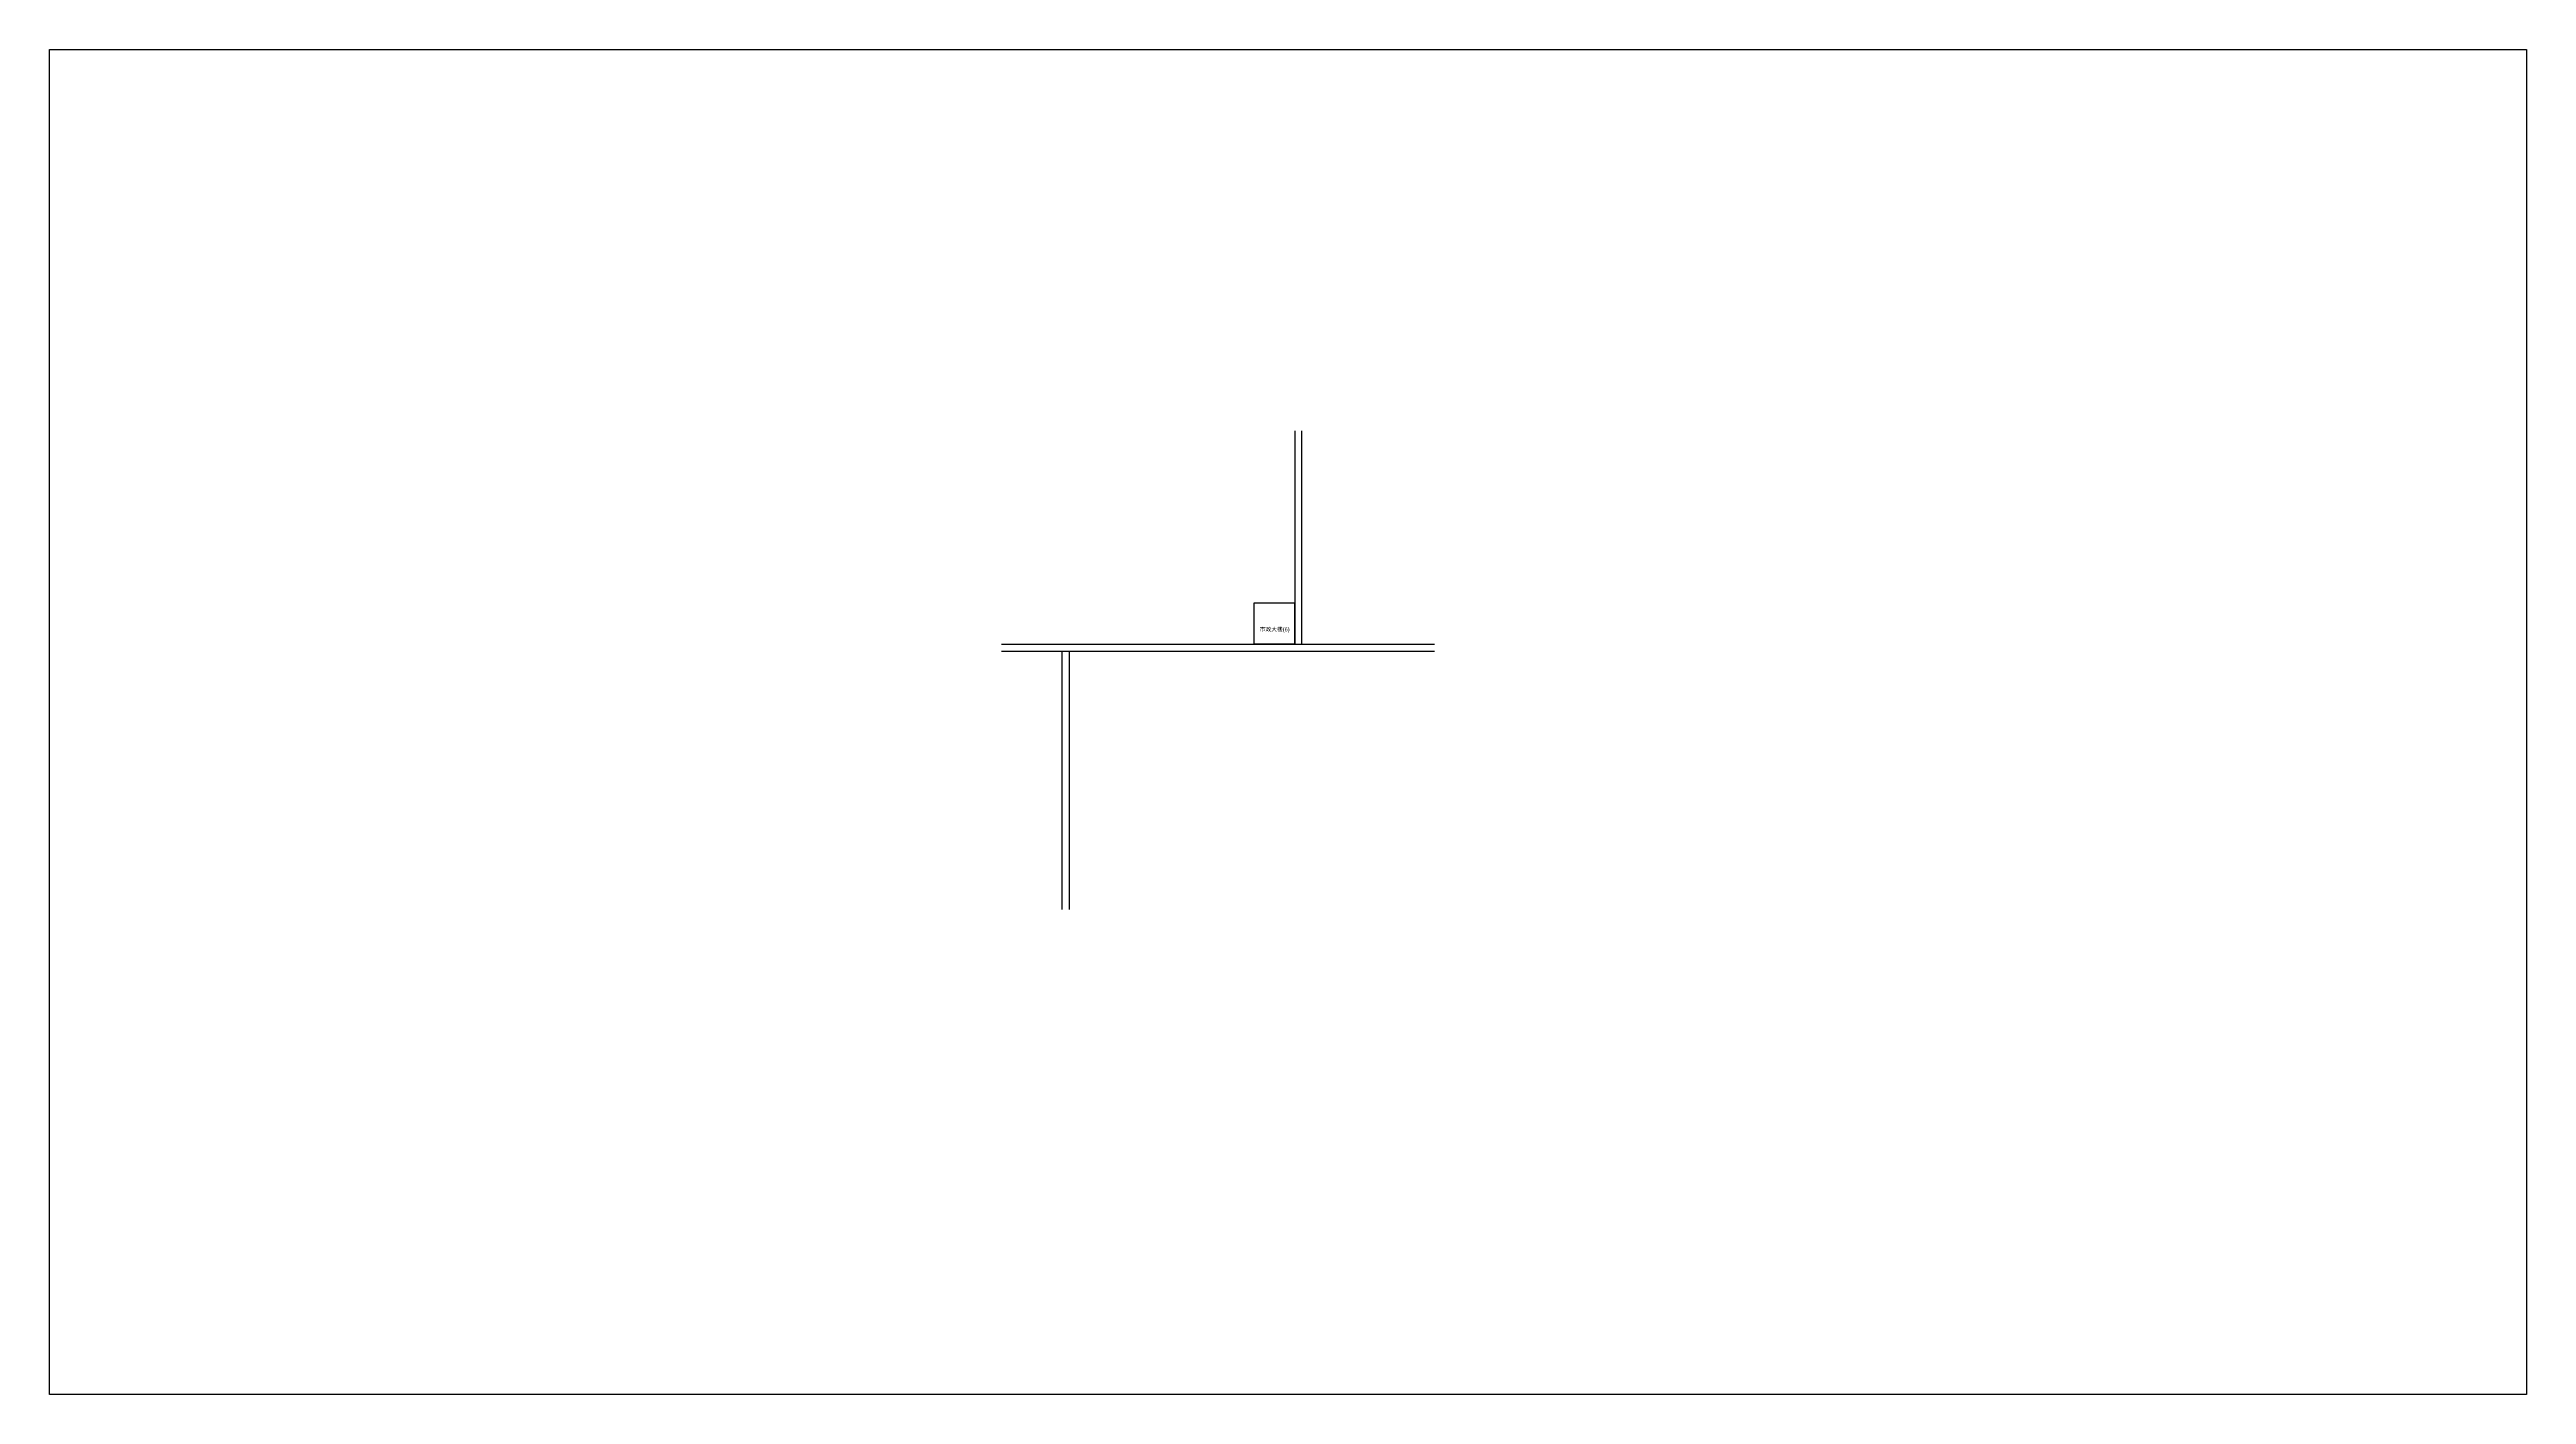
# Model space of a CAD drawing. Header units: millimetres. Extents: x -1604 to 1658, y -979 to 792.
import ezdxf

# ---------------------------------------------------------------- set-up
doc = ezdxf.new("R2010")
doc.units = ezdxf.units.MM
doc.layers.add('background', color=7, linetype='Continuous')
doc.styles.get("Standard").update_dxf_attribs({"font": 'arial.ttf'})
picture_1 = doc.add_image_def('image1.png', size_in_pixel=(2560, 1390))

msp = doc.modelspace()

# ---------------------------------------------------------------- linework, layer by layer
for p, q in [((36, 290), (36, 9)), ((45, 290), (45, 9)), ((36, 63), (-18, 63)), ((-18, 63), (-18, 9)), ((36, 9), (36, 63)), ((36, 63), (36, 9)), ((-350, 9), (220, 9)), ((-350, 0), (220, 0)), ((-270, -340), (-270, 0)), ((-261, 0), (-261, -340)), ((36, 9), (-18, 9)), ((-18, 9), (36, 9))]:
    msp.add_line(p, q)

# ---------------------------------------------------------------- texts
msp.add_text('市政大楼(6)', height=5.39).set_placement((-10, 26))

# ---------------------------------------------------------------- pictures from other files: only their frames are drawn
at = {"layer": 'background'}
image = msp.add_image(picture_1, insert=(-1603.6, -978.8), size_in_units=(3261.6, 1771), dxfattribs=at)
image.dxf.flags = 7

doc.saveas('drawing.dxf')
